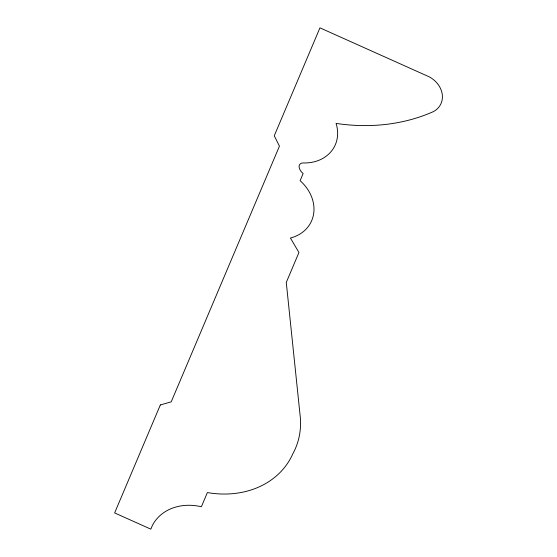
<?xml version="1.0" encoding="UTF-8"?>
<svg xmlns="http://www.w3.org/2000/svg" width="557" height="557" viewBox="0 0 557 557"><rect width="100%" height="100%" fill="white"/><g stroke="black" fill="none" stroke-linecap="round" stroke-linejoin="round"><path stroke-width="0.84" d="M160.319 404.974L114.631 512.92L150.829 529.15L152.388 525.467A48.953 40.584 26.8 0 1 201.376 506.745L207.378 492.569A89.851 74.492 26.8 0 0 292.794 453.871A90.074 74.673 26.8 0 0 300.439 418.606L286.27 282.448L298.942 252.502L290.413 238.034A40.842 33.859 26.8 0 0 300.119 180.698L303.154 173.519A10.506 8.71 26.8 0 1 299.179 167.42A4.839 4.01 26.8 0 1 302.911 162.936A40.243 33.364 26.8 0 0 336.066 123.41A177.418 147.083 26.8 0 0 433.367 111.623A23.394 19.391 26.8 0 0 429.426 76.929L319.948 27.85L274.26 135.797L279.447 146.143L171.215 401.841L160.319 404.974"/></g></svg>
